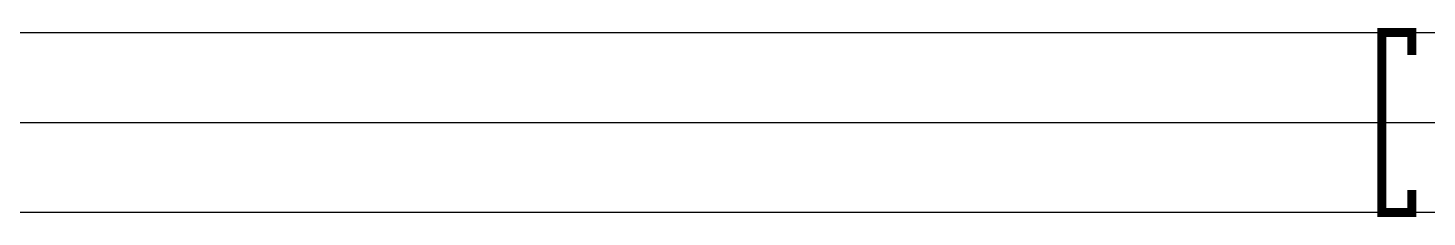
# Model space of a CAD drawing. Header units: millimetres. Extents: x -149088 to 500787, y -530175 to 1035835.
# Drawn here: x 321148 to 325804, y -318465 to -317835 of the extents above; entities that cross this region are included whole.
import ezdxf
from ezdxf.xclip import XClip

# ---------------------------------------------------------------- set-up
doc = ezdxf.new("R2010")
doc.units = ezdxf.units.MM
doc.header["$LTSCALE"] = 150
doc.header["$XCLIPFRAME"] = 0
doc.layers.add('-----26 Electrical Cable Tray_건물(UPS)', color=100, linetype='Continuous')
doc.layers.add('-----26 Electrical Cable Tray_건물(일반)', color=20, linetype='Continuous')

# ---------------------------------------------------------------- blocks, each defined once
blk = doc.blocks.new('SSH-20260429.172412')
at = {"layer": '-----26 Electrical Cable Tray_건물(UPS)', "elevation": 0}
blk.add_lwpolyline([(147679.8, 69130), (147679.8, 68830), (99829.8, 68830), (99829.8, 69130)], close=True, dxfattribs=at)
at = {"layer": '-----26 Electrical Cable Tray_건물(일반)', "elevation": 0}
blk.add_lwpolyline([(136129.8, 69430), (136129.8, 68830), (100129.8, 68830), (100129.8, 69430)], close=True, dxfattribs=at)
at = {"layer": '-----26 Electrical Cable Tray_건물(일반)', "const_width": 30, "elevation": 0}
blk.add_lwpolyline([(133083.3, 69355), (133083.3, 69430), (132983.3, 69430), (132983.3, 68830), (133083.3, 68830), (133083.3, 68905)], dxfattribs=at)

msp = doc.modelspace()

# ---------------------------------------------------------------- block references
ref = msp.add_blockref('SSH-20260429.172412', (192670.2, -387280))
XClip(ref).set_block_clipping_path([(64279.7542057556, 38429.9941674445), (169279.7542057556, 112429.9941674445)])

doc.saveas('drawing.dxf')
